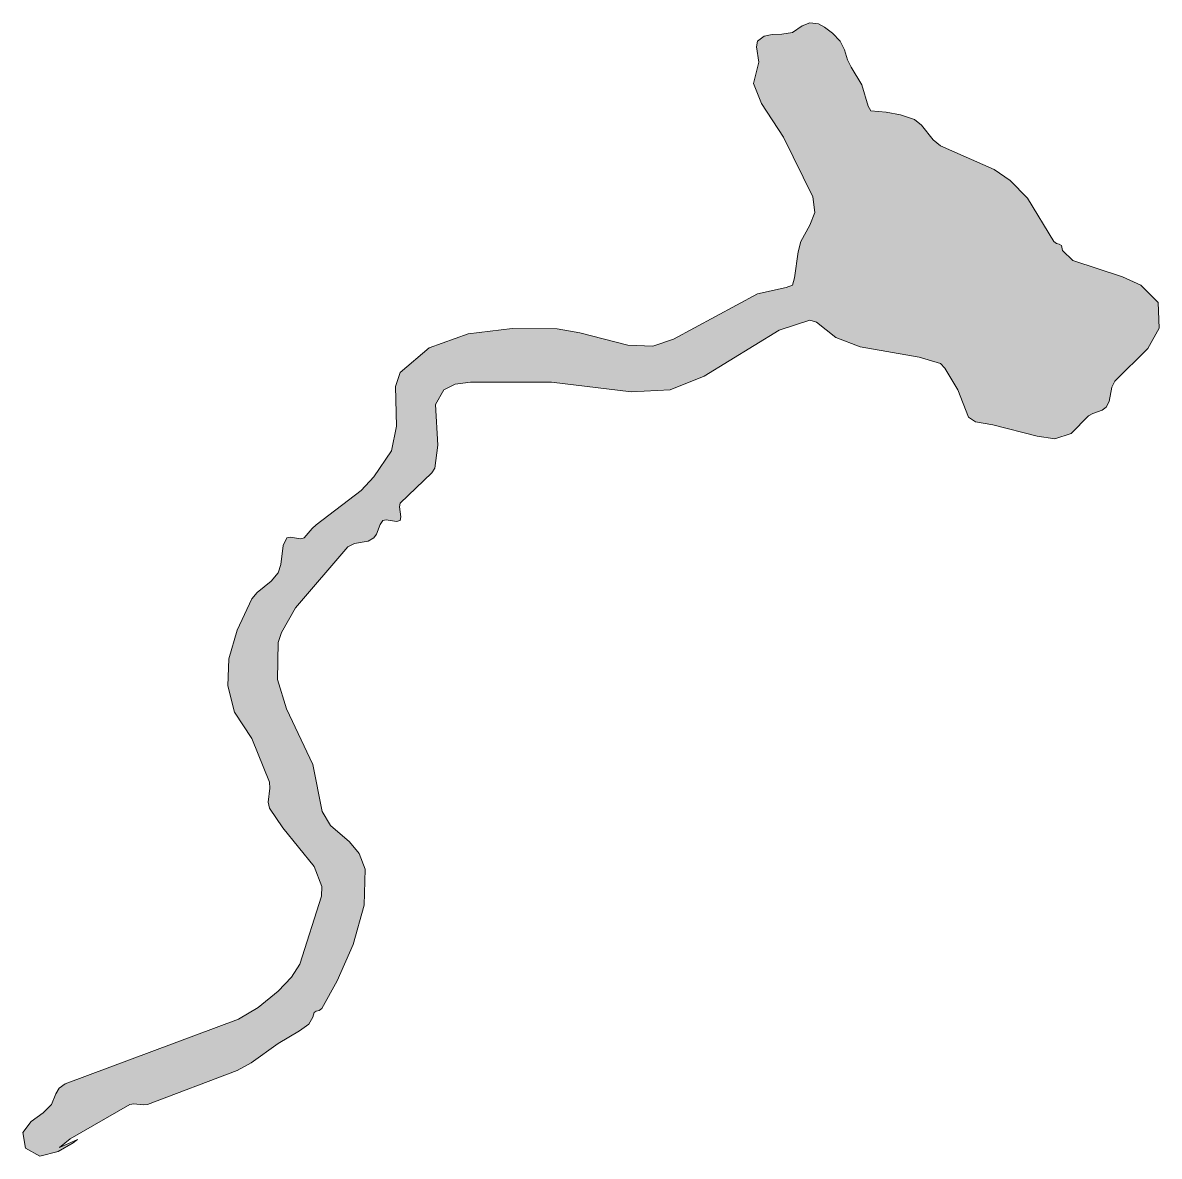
# Model space of a CAD drawing. Header units: inches. Extents: x -493 to 494, y -382 to 902.
# Drawn here: x 168.66 to 182.47, y 775.91 to 789.68 of the extents above; entities that cross this region are included whole.
import ezdxf

# ---------------------------------------------------------------- set-up
doc = ezdxf.new("R2010")
doc.units = ezdxf.units.IN
doc.header["$MEASUREMENT"] = 0
doc.layers.add('Layer 1', color=7, linetype='Continuous')

msp = doc.modelspace()

# ---------------------------------------------------------------- hatches: boundary and pattern name
at = {"layer": 'Layer 1', "true_color": 0xffffff}
h = msp.add_hatch(color=7, dxfattribs=at)
edge = h.paths.add_edge_path()
edge.add_spline(control_points=[(178.014, 789.559), (178.014, 789.559), (178.134, 789.641), (178.134, 789.641), (178.134, 789.641), (178.225, 789.677), (178.225, 789.677), (178.225, 789.677), (178.331, 789.665), (178.331, 789.665), (178.331, 789.665), (178.403, 789.624), (178.403, 789.624), (178.403, 789.624), (178.501, 789.551), (178.501, 789.551), (178.501, 789.551), (178.593, 789.455), (178.593, 789.455), (178.593, 789.455), (178.649, 789.347), (178.649, 789.347), (178.649, 789.347), (178.686, 789.226), (178.686, 789.226), (178.686, 789.226), (178.728, 789.139), (178.728, 789.139), (178.728, 789.139), (178.86, 788.924), (178.86, 788.924), (178.86, 788.924), (178.937, 788.665), (178.937, 788.665), (178.937, 788.665), (178.966, 788.606), (178.966, 788.606), (178.966, 788.606), (179.154, 788.59), (179.154, 788.59), (179.154, 788.59), (179.326, 788.56), (179.326, 788.56), (179.326, 788.56), (179.496, 788.5), (179.496, 788.5), (179.496, 788.5), (179.584, 788.433), (179.584, 788.433), (179.584, 788.433), (179.726, 788.255), (179.726, 788.255), (179.726, 788.255), (179.813, 788.183), (179.813, 788.183), (179.813, 788.183), (180.465, 787.894), (180.465, 787.894), (180.465, 787.894), (180.661, 787.759), (180.661, 787.759), (180.661, 787.759), (180.872, 787.547), (180.872, 787.547), (180.872, 787.547), (181.19, 787.018), (181.19, 787.018), (181.19, 787.018), (181.222, 786.994), (181.222, 786.994), (181.222, 786.994), (181.255, 786.989), (181.255, 786.989), (181.255, 786.989), (181.282, 786.972), (181.282, 786.972), (181.282, 786.972), (181.296, 786.912), (181.296, 786.912), (181.296, 786.912), (181.423, 786.79), (181.423, 786.79), (181.423, 786.79), (182.023, 786.589), (182.023, 786.589), (182.023, 786.589), (182.249, 786.488), (182.249, 786.488), (182.249, 786.488), (182.46, 786.277), (182.46, 786.277), (182.46, 786.277), (182.472, 785.968), (182.472, 785.968), (182.472, 785.968), (182.332, 785.72), (182.332, 785.72), (182.332, 785.72), (181.931, 785.324), (181.931, 785.324), (181.931, 785.324), (181.894, 785.249), (181.894, 785.249), (181.894, 785.249), (181.863, 785.077), (181.863, 785.077), (181.863, 785.077), (181.825, 785.006), (181.825, 785.006), (181.825, 785.006), (181.778, 784.972), (181.778, 784.972), (181.778, 784.972), (181.666, 784.931), (181.666, 784.931), (181.666, 784.931), (181.613, 784.9), (181.613, 784.9), (181.613, 784.9), (181.402, 784.688), (181.402, 784.688), (181.402, 784.688), (181.204, 784.622), (181.204, 784.622), (181.204, 784.622), (180.988, 784.655), (180.988, 784.655), (180.988, 784.655), (180.449, 784.794), (180.449, 784.794), (180.449, 784.794), (180.24, 784.829), (180.24, 784.829), (180.24, 784.829), (180.154, 784.885), (180.154, 784.885), (180.154, 784.885), (180.025, 785.218), (180.025, 785.218), (180.025, 785.218), (179.865, 785.482), (179.865, 785.482), (179.865, 785.482), (179.813, 785.536), (179.813, 785.536), (179.813, 785.536), (179.555, 785.616), (179.555, 785.616), (179.555, 785.616), (178.836, 785.74), (178.836, 785.74), (178.836, 785.74), (178.543, 785.853), (178.543, 785.853), (178.543, 785.853), (178.309, 786.04), (178.309, 786.04), (178.309, 786.04), (178.225, 786.065), (178.225, 786.065), (178.225, 786.065), (177.853, 785.943), (177.853, 785.943), (177.853, 785.943), (176.943, 785.384), (176.943, 785.384), (176.943, 785.384), (176.531, 785.218), (176.531, 785.218), (176.531, 785.218), (176.056, 785.194), (176.056, 785.194), (176.056, 785.194), (175.087, 785.311), (175.087, 785.311), (175.087, 785.311), (174.103, 785.312), (174.103, 785.312), (174.103, 785.312), (173.919, 785.285), (173.919, 785.285), (173.919, 785.285), (173.778, 785.218), (173.778, 785.218), (173.778, 785.218), (173.679, 785.039), (173.679, 785.039), (173.679, 785.039), (173.708, 784.544), (173.708, 784.544), (173.708, 784.544), (173.672, 784.265), (173.672, 784.265), (173.672, 784.265), (173.635, 784.208), (173.635, 784.208), (173.635, 784.208), (173.249, 783.841), (173.249, 783.841), (173.249, 783.841), (173.24, 783.797), (173.24, 783.797), (173.24, 783.797), (173.259, 783.673), (173.259, 783.673), (173.259, 783.673), (173.249, 783.63), (173.249, 783.63), (173.249, 783.63), (173.206, 783.619), (173.206, 783.619), (173.206, 783.619), (173.081, 783.639), (173.081, 783.639), (173.081, 783.639), (173.037, 783.63), (173.037, 783.63), (173.037, 783.63), (173.005, 783.583), (173.005, 783.583), (173.005, 783.583), (172.962, 783.465), (172.962, 783.465), (172.962, 783.465), (172.931, 783.418), (172.931, 783.418), (172.931, 783.418), (172.859, 783.379), (172.859, 783.379), (172.859, 783.379), (172.693, 783.349), (172.693, 783.349), (172.693, 783.349), (172.613, 783.312), (172.613, 783.312), (172.613, 783.312), (171.979, 782.571), (171.979, 782.571), (171.979, 782.571), (171.807, 782.268), (171.807, 782.268), (171.807, 782.268), (171.767, 782.147), (171.767, 782.147), (171.767, 782.147), (171.759, 781.698), (171.759, 781.698), (171.759, 781.698), (171.869, 781.342), (171.869, 781.342), (171.869, 781.342), (172.19, 780.665), (172.19, 780.665), (172.19, 780.665), (172.3, 780.095), (172.3, 780.095), (172.3, 780.095), (172.402, 779.924), (172.402, 779.924), (172.402, 779.924), (172.635, 779.728), (172.635, 779.728), (172.635, 779.728), (172.753, 779.586), (172.753, 779.586), (172.753, 779.586), (172.825, 779.395), (172.825, 779.395), (172.825, 779.395), (172.811, 778.958), (172.811, 778.958), (172.811, 778.958), (172.678, 778.48), (172.678, 778.48), (172.678, 778.48), (172.486, 778.036), (172.486, 778.036), (172.486, 778.036), (172.296, 777.7), (172.296, 777.7), (172.296, 777.7), (172.264, 777.676), (172.264, 777.676), (172.264, 777.676), (172.23, 777.671), (172.23, 777.671), (172.23, 777.671), (172.204, 777.654), (172.204, 777.654), (172.204, 777.654), (172.19, 777.595), (172.19, 777.595), (172.19, 777.595), (172.14, 777.512), (172.14, 777.512), (172.14, 777.512), (172.025, 777.43), (172.025, 777.43), (172.025, 777.43), (171.767, 777.277), (171.767, 777.277), (171.767, 777.277), (171.441, 777.043), (171.441, 777.043), (171.441, 777.043), (171.269, 776.95), (171.269, 776.95), (171.269, 776.95), (170.178, 776.536), (170.178, 776.536), (170.178, 776.536), (170.127, 776.533), (170.127, 776.533), (170.127, 776.533), (170.015, 776.544), (170.015, 776.544), (170.015, 776.544), (169.966, 776.536), (169.966, 776.536), (169.966, 776.536), (169.239, 776.12), (169.239, 776.12), (169.239, 776.12), (169.11, 776.012), (169.11, 776.012), (169.11, 776.012), (169.331, 776.112), (169.331, 776.112), (169.331, 776.112), (169.278, 776.068), (169.278, 776.068), (169.278, 776.068), (169.095, 775.963), (169.095, 775.963), (169.095, 775.963), (168.871, 775.907), (168.871, 775.907), (168.871, 775.907), (168.696, 776.006), (168.696, 776.006), (168.696, 776.006), (168.664, 776.196), (168.664, 776.196), (168.664, 776.196), (168.766, 776.33), (168.766, 776.33), (168.766, 776.33), (168.913, 776.435), (168.913, 776.435), (168.913, 776.435), (169.014, 776.536), (169.014, 776.536), (169.014, 776.536), (169.067, 776.664), (169.067, 776.664), (169.067, 776.664), (169.107, 776.734), (169.107, 776.734), (169.107, 776.734), (169.18, 776.785), (169.18, 776.785), (169.18, 776.785), (171.285, 777.573), (171.285, 777.573), (171.285, 777.573), (171.524, 777.713), (171.524, 777.713), (171.524, 777.713), (171.767, 777.912), (171.767, 777.912), (171.767, 777.912), (171.93, 778.084), (171.93, 778.084), (171.93, 778.084), (172.029, 778.24), (172.029, 778.24), (172.029, 778.24), (172.292, 779.066), (172.292, 779.066), (172.292, 779.066), (172.296, 779.183), (172.296, 779.183), (172.296, 779.183), (172.205, 779.428), (172.205, 779.428), (172.205, 779.428), (171.822, 779.897), (171.822, 779.897), (171.822, 779.897), (171.661, 780.136), (171.661, 780.136), (171.661, 780.136), (171.647, 780.208), (171.647, 780.208), (171.647, 780.208), (171.667, 780.377), (171.667, 780.377), (171.667, 780.377), (171.661, 780.453), (171.661, 780.453), (171.661, 780.453), (171.449, 780.982), (171.449, 780.982), (171.449, 780.982), (171.237, 781.3), (171.237, 781.3), (171.237, 781.3), (171.155, 781.623), (171.155, 781.623), (171.155, 781.623), (171.169, 781.95), (171.169, 781.95), (171.169, 781.95), (171.27, 782.297), (171.27, 782.297), (171.27, 782.297), (171.449, 782.677), (171.449, 782.677), (171.449, 782.677), (171.513, 782.757), (171.513, 782.757), (171.513, 782.757), (171.683, 782.893), (171.683, 782.893), (171.683, 782.893), (171.767, 782.995), (171.767, 782.995), (171.767, 782.995), (171.8, 783.095), (171.8, 783.095), (171.8, 783.095), (171.829, 783.327), (171.829, 783.327), (171.829, 783.327), (171.873, 783.418), (171.873, 783.418), (171.873, 783.418), (171.915, 783.427), (171.915, 783.427), (171.915, 783.427), (172.043, 783.408), (172.043, 783.408), (172.043, 783.408), (172.084, 783.418), (172.084, 783.418), (172.084, 783.418), (172.179, 783.533), (172.179, 783.533), (172.179, 783.533), (172.227, 783.578), (172.227, 783.578), (172.227, 783.578), (172.776, 783.995), (172.776, 783.995), (172.776, 783.995), (172.931, 784.159), (172.931, 784.159), (172.931, 784.159), (173.143, 784.477), (173.143, 784.477), (173.143, 784.477), (173.204, 784.776), (173.204, 784.776), (173.204, 784.776), (173.194, 785.259), (173.194, 785.259), (173.194, 785.259), (173.249, 785.43), (173.249, 785.43), (173.249, 785.43), (173.603, 785.729), (173.603, 785.729), (173.603, 785.729), (174.076, 785.896), (174.076, 785.896), (174.076, 785.896), (174.612, 785.962), (174.612, 785.962), (174.612, 785.962), (175.155, 785.959), (175.155, 785.959), (175.155, 785.959), (175.431, 785.912), (175.431, 785.912), (175.431, 785.912), (176.014, 785.759), (176.014, 785.759), (176.014, 785.759), (176.319, 785.747), (176.319, 785.747), (176.319, 785.747), (176.572, 785.832), (176.572, 785.832), (176.572, 785.832), (177.59, 786.383), (177.59, 786.383), (177.59, 786.383), (177.939, 786.462), (177.939, 786.462), (177.939, 786.462), (178.014, 786.488), (178.014, 786.488), (178.014, 786.488), (178.042, 786.578), (178.042, 786.578), (178.042, 786.578), (178.086, 786.896), (178.086, 786.896), (178.086, 786.896), (178.119, 787.018), (178.119, 787.018), (178.119, 787.018), (178.228, 787.218), (178.228, 787.218), (178.228, 787.218), (178.287, 787.373), (178.287, 787.373), (178.287, 787.373), (178.261, 787.562), (178.261, 787.562), (178.261, 787.562), (177.908, 788.289), (177.908, 788.289), (177.908, 788.289), (177.641, 788.696), (177.641, 788.696), (177.641, 788.696), (177.543, 788.938), (177.543, 788.938), (177.543, 788.938), (177.606, 789.2), (177.606, 789.2), (177.606, 789.2), (177.578, 789.385), (177.578, 789.385), (177.578, 789.385), (177.59, 789.453), (177.59, 789.453), (177.59, 789.453), (177.67, 789.514), (177.67, 789.514), (177.67, 789.514), (177.77, 789.534), (177.77, 789.534), (177.77, 789.534), (177.886, 789.54), (177.886, 789.54), (177.886, 789.54), (178.014, 789.559), (178.014, 789.559), (178.014, 789.559), (178.014, 789.559), (178.014, 789.559), (178.014, 789.559), (178.014, 789.559), (178.014, 789.559)], knot_values=[0, 0, 0, 0, 1, 1, 1, 2, 2, 2, 3, 3, 3, 4, 4, 4, 5, 5, 5, 6, 6, 6, 7, 7, 7, 8, 8, 8, 9, 9, 9, 10, 10, 10, 11, 11, 11, 12, 12, 12, 13, 13, 13, 14, 14, 14, 15, 15, 15, 16, 16, 16, 17, 17, 17, 18, 18, 18, 19, 19, 19, 20, 20, 20, 21, 21, 21, 22, 22, 22, 23, 23, 23, 24, 24, 24, 25, 25, 25, 26, 26, 26, 27, 27, 27, 28, 28, 28, 29, 29, 29, 30, 30, 30, 31, 31, 31, 32, 32, 32, 33, 33, 33, 34, 34, 34, 35, 35, 35, 36, 36, 36, 37, 37, 37, 38, 38, 38, 39, 39, 39, 40, 40, 40, 41, 41, 41, 42, 42, 42, 43, 43, 43, 44, 44, 44, 45, 45, 45, 46, 46, 46, 47, 47, 47, 48, 48, 48, 49, 49, 49, 50, 50, 50, 51, 51, 51, 52, 52, 52, 53, 53, 53, 54, 54, 54, 55, 55, 55, 56, 56, 56, 57, 57, 57, 58, 58, 58, 59, 59, 59, 60, 60, 60, 61, 61, 61, 62, 62, 62, 63, 63, 63, 64, 64, 64, 65, 65, 65, 66, 66, 66, 67, 67, 67, 68, 68, 68, 69, 69, 69, 70, 70, 70, 71, 71, 71, 72, 72, 72, 73, 73, 73, 74, 74, 74, 75, 75, 75, 76, 76, 76, 77, 77, 77, 78, 78, 78, 79, 79, 79, 80, 80, 80, 81, 81, 81, 82, 82, 82, 83, 83, 83, 84, 84, 84, 85, 85, 85, 86, 86, 86, 87, 87, 87, 88, 88, 88, 89, 89, 89, 90, 90, 90, 91, 91, 91, 92, 92, 92, 93, 93, 93, 94, 94, 94, 95, 95, 95, 96, 96, 96, 97, 97, 97, 98, 98, 98, 99, 99, 99, 100, 100, 100, 101, 101, 101, 102, 102, 102, 103, 103, 103, 104, 104, 104, 105, 105, 105, 106, 106, 106, 107, 107, 107, 108, 108, 108, 109, 109, 109, 110, 110, 110, 111, 111, 111, 112, 112, 112, 113, 113, 113, 114, 114, 114, 115, 115, 115, 116, 116, 116, 117, 117, 117, 118, 118, 118, 119, 119, 119, 120, 120, 120, 121, 121, 121, 122, 122, 122, 123, 123, 123, 124, 124, 124, 125, 125, 125, 126, 126, 126, 127, 127, 127, 128, 128, 128, 129, 129, 129, 130, 130, 130, 131, 131, 131, 132, 132, 132, 133, 133, 133, 134, 134, 134, 135, 135, 135, 136, 136, 136, 137, 137, 137, 138, 138, 138, 139, 139, 139, 140, 140, 140, 141, 141, 141, 142, 142, 142, 143, 143, 143, 144, 144, 144, 145, 145, 145, 146, 146, 146, 147, 147, 147, 148, 148, 148, 149, 149, 149, 150, 150, 150, 151, 151, 151, 152, 152, 152, 153, 153, 153, 154, 154, 154, 155, 155, 155, 156, 156, 156, 157, 157, 157, 158, 158, 158, 159, 159, 159, 160, 160, 160, 161, 161, 161, 162, 162, 162, 163, 163, 163, 164, 164, 164, 165, 165, 165, 166, 166, 166, 167, 167, 167, 168, 168, 168, 169, 169, 169, 170, 170, 170, 171, 171, 171, 172, 172, 172, 173, 173, 173, 174, 174, 174, 175, 175, 175, 176, 176, 176, 177, 177, 177, 178, 178, 178, 179, 179, 179, 180, 180, 180, 181, 181, 181, 182, 182, 182, 183, 183, 183, 184, 184, 184, 185, 185, 185, 185], degree=3, periodic=1)

# ---------------------------------------------------------------- linework, layer by layer
at = {"layer": 'Layer 1', "lineweight": 0}
msp.add_open_spline([(178.014, 789.559), (178.014, 789.559), (178.134, 789.641), (178.134, 789.641), (178.134, 789.641), (178.225, 789.677), (178.225, 789.677), (178.225, 789.677), (178.331, 789.665), (178.331, 789.665), (178.331, 789.665), (178.403, 789.624), (178.403, 789.624), (178.403, 789.624), (178.501, 789.551), (178.501, 789.551), (178.501, 789.551), (178.593, 789.455), (178.593, 789.455), (178.593, 789.455), (178.649, 789.347), (178.649, 789.347), (178.649, 789.347), (178.686, 789.226), (178.686, 789.226), (178.686, 789.226), (178.728, 789.139), (178.728, 789.139), (178.728, 789.139), (178.86, 788.924), (178.86, 788.924), (178.86, 788.924), (178.937, 788.665), (178.937, 788.665), (178.937, 788.665), (178.966, 788.606), (178.966, 788.606), (178.966, 788.606), (179.154, 788.59), (179.154, 788.59), (179.154, 788.59), (179.326, 788.56), (179.326, 788.56), (179.326, 788.56), (179.496, 788.5), (179.496, 788.5), (179.496, 788.5), (179.584, 788.433), (179.584, 788.433), (179.584, 788.433), (179.726, 788.255), (179.726, 788.255), (179.726, 788.255), (179.813, 788.183), (179.813, 788.183), (179.813, 788.183), (180.465, 787.894), (180.465, 787.894), (180.465, 787.894), (180.661, 787.759), (180.661, 787.759), (180.661, 787.759), (180.872, 787.547), (180.872, 787.547), (180.872, 787.547), (181.19, 787.018), (181.19, 787.018), (181.19, 787.018), (181.222, 786.994), (181.222, 786.994), (181.222, 786.994), (181.255, 786.989), (181.255, 786.989), (181.255, 786.989), (181.282, 786.972), (181.282, 786.972), (181.282, 786.972), (181.296, 786.912), (181.296, 786.912), (181.296, 786.912), (181.423, 786.79), (181.423, 786.79), (181.423, 786.79), (182.023, 786.589), (182.023, 786.589), (182.023, 786.589), (182.249, 786.488), (182.249, 786.488), (182.249, 786.488), (182.46, 786.277), (182.46, 786.277), (182.46, 786.277), (182.472, 785.968), (182.472, 785.968), (182.472, 785.968), (182.332, 785.72), (182.332, 785.72), (182.332, 785.72), (181.931, 785.324), (181.931, 785.324), (181.931, 785.324), (181.894, 785.249), (181.894, 785.249), (181.894, 785.249), (181.863, 785.077), (181.863, 785.077), (181.863, 785.077), (181.825, 785.006), (181.825, 785.006), (181.825, 785.006), (181.778, 784.972), (181.778, 784.972), (181.778, 784.972), (181.666, 784.931), (181.666, 784.931), (181.666, 784.931), (181.613, 784.9), (181.613, 784.9), (181.613, 784.9), (181.402, 784.688), (181.402, 784.688), (181.402, 784.688), (181.204, 784.622), (181.204, 784.622), (181.204, 784.622), (180.988, 784.655), (180.988, 784.655), (180.988, 784.655), (180.449, 784.794), (180.449, 784.794), (180.449, 784.794), (180.24, 784.829), (180.24, 784.829), (180.24, 784.829), (180.154, 784.885), (180.154, 784.885), (180.154, 784.885), (180.025, 785.218), (180.025, 785.218), (180.025, 785.218), (179.865, 785.482), (179.865, 785.482), (179.865, 785.482), (179.813, 785.536), (179.813, 785.536), (179.813, 785.536), (179.555, 785.616), (179.555, 785.616), (179.555, 785.616), (178.836, 785.74), (178.836, 785.74), (178.836, 785.74), (178.543, 785.853), (178.543, 785.853), (178.543, 785.853), (178.309, 786.04), (178.309, 786.04), (178.309, 786.04), (178.225, 786.065), (178.225, 786.065), (178.225, 786.065), (177.853, 785.943), (177.853, 785.943), (177.853, 785.943), (176.943, 785.384), (176.943, 785.384), (176.943, 785.384), (176.531, 785.218), (176.531, 785.218), (176.531, 785.218), (176.056, 785.194), (176.056, 785.194), (176.056, 785.194), (175.087, 785.311), (175.087, 785.311), (175.087, 785.311), (174.103, 785.312), (174.103, 785.312), (174.103, 785.312), (173.919, 785.285), (173.919, 785.285), (173.919, 785.285), (173.778, 785.218), (173.778, 785.218), (173.778, 785.218), (173.679, 785.039), (173.679, 785.039), (173.679, 785.039), (173.708, 784.544), (173.708, 784.544), (173.708, 784.544), (173.672, 784.265), (173.672, 784.265), (173.672, 784.265), (173.635, 784.208), (173.635, 784.208), (173.635, 784.208), (173.249, 783.841), (173.249, 783.841), (173.249, 783.841), (173.24, 783.797), (173.24, 783.797), (173.24, 783.797), (173.259, 783.673), (173.259, 783.673), (173.259, 783.673), (173.249, 783.63), (173.249, 783.63), (173.249, 783.63), (173.206, 783.619), (173.206, 783.619), (173.206, 783.619), (173.081, 783.639), (173.081, 783.639), (173.081, 783.639), (173.037, 783.63), (173.037, 783.63), (173.037, 783.63), (173.005, 783.583), (173.005, 783.583), (173.005, 783.583), (172.962, 783.465), (172.962, 783.465), (172.962, 783.465), (172.931, 783.418), (172.931, 783.418), (172.931, 783.418), (172.859, 783.379), (172.859, 783.379), (172.859, 783.379), (172.693, 783.349), (172.693, 783.349), (172.693, 783.349), (172.613, 783.312), (172.613, 783.312), (172.613, 783.312), (171.979, 782.571), (171.979, 782.571), (171.979, 782.571), (171.807, 782.268), (171.807, 782.268), (171.807, 782.268), (171.767, 782.147), (171.767, 782.147), (171.767, 782.147), (171.759, 781.698), (171.759, 781.698), (171.759, 781.698), (171.869, 781.342), (171.869, 781.342), (171.869, 781.342), (172.19, 780.665), (172.19, 780.665), (172.19, 780.665), (172.3, 780.095), (172.3, 780.095), (172.3, 780.095), (172.402, 779.924), (172.402, 779.924), (172.402, 779.924), (172.635, 779.728), (172.635, 779.728), (172.635, 779.728), (172.753, 779.586), (172.753, 779.586), (172.753, 779.586), (172.825, 779.395), (172.825, 779.395), (172.825, 779.395), (172.811, 778.958), (172.811, 778.958), (172.811, 778.958), (172.678, 778.48), (172.678, 778.48), (172.678, 778.48), (172.486, 778.036), (172.486, 778.036), (172.486, 778.036), (172.296, 777.7), (172.296, 777.7), (172.296, 777.7), (172.264, 777.676), (172.264, 777.676), (172.264, 777.676), (172.23, 777.671), (172.23, 777.671), (172.23, 777.671), (172.204, 777.654), (172.204, 777.654), (172.204, 777.654), (172.19, 777.595), (172.19, 777.595), (172.19, 777.595), (172.14, 777.512), (172.14, 777.512), (172.14, 777.512), (172.025, 777.43), (172.025, 777.43), (172.025, 777.43), (171.767, 777.277), (171.767, 777.277), (171.767, 777.277), (171.441, 777.043), (171.441, 777.043), (171.441, 777.043), (171.269, 776.95), (171.269, 776.95), (171.269, 776.95), (170.178, 776.536), (170.178, 776.536), (170.178, 776.536), (170.127, 776.533), (170.127, 776.533), (170.127, 776.533), (170.015, 776.544), (170.015, 776.544), (170.015, 776.544), (169.966, 776.536), (169.966, 776.536), (169.966, 776.536), (169.239, 776.12), (169.239, 776.12), (169.239, 776.12), (169.11, 776.012), (169.11, 776.012), (169.11, 776.012), (169.331, 776.112), (169.331, 776.112), (169.331, 776.112), (169.278, 776.068), (169.278, 776.068), (169.278, 776.068), (169.095, 775.963), (169.095, 775.963), (169.095, 775.963), (168.871, 775.907), (168.871, 775.907), (168.871, 775.907), (168.696, 776.006), (168.696, 776.006), (168.696, 776.006), (168.664, 776.196), (168.664, 776.196), (168.664, 776.196), (168.766, 776.33), (168.766, 776.33), (168.766, 776.33), (168.913, 776.435), (168.913, 776.435), (168.913, 776.435), (169.014, 776.536), (169.014, 776.536), (169.014, 776.536), (169.067, 776.664), (169.067, 776.664), (169.067, 776.664), (169.107, 776.734), (169.107, 776.734), (169.107, 776.734), (169.18, 776.785), (169.18, 776.785), (169.18, 776.785), (171.285, 777.573), (171.285, 777.573), (171.285, 777.573), (171.524, 777.713), (171.524, 777.713), (171.524, 777.713), (171.767, 777.912), (171.767, 777.912), (171.767, 777.912), (171.93, 778.084), (171.93, 778.084), (171.93, 778.084), (172.029, 778.24), (172.029, 778.24), (172.029, 778.24), (172.292, 779.066), (172.292, 779.066), (172.292, 779.066), (172.296, 779.183), (172.296, 779.183), (172.296, 779.183), (172.205, 779.428), (172.205, 779.428), (172.205, 779.428), (171.822, 779.897), (171.822, 779.897), (171.822, 779.897), (171.661, 780.136), (171.661, 780.136), (171.661, 780.136), (171.647, 780.208), (171.647, 780.208), (171.647, 780.208), (171.667, 780.377), (171.667, 780.377), (171.667, 780.377), (171.661, 780.453), (171.661, 780.453), (171.661, 780.453), (171.449, 780.982), (171.449, 780.982), (171.449, 780.982), (171.237, 781.3), (171.237, 781.3), (171.237, 781.3), (171.155, 781.623), (171.155, 781.623), (171.155, 781.623), (171.169, 781.95), (171.169, 781.95), (171.169, 781.95), (171.27, 782.297), (171.27, 782.297), (171.27, 782.297), (171.449, 782.677), (171.449, 782.677), (171.449, 782.677), (171.513, 782.757), (171.513, 782.757), (171.513, 782.757), (171.683, 782.893), (171.683, 782.893), (171.683, 782.893), (171.767, 782.995), (171.767, 782.995), (171.767, 782.995), (171.8, 783.095), (171.8, 783.095), (171.8, 783.095), (171.829, 783.327), (171.829, 783.327), (171.829, 783.327), (171.873, 783.418), (171.873, 783.418), (171.873, 783.418), (171.915, 783.427), (171.915, 783.427), (171.915, 783.427), (172.043, 783.408), (172.043, 783.408), (172.043, 783.408), (172.084, 783.418), (172.084, 783.418), (172.084, 783.418), (172.179, 783.533), (172.179, 783.533), (172.179, 783.533), (172.227, 783.578), (172.227, 783.578), (172.227, 783.578), (172.776, 783.995), (172.776, 783.995), (172.776, 783.995), (172.931, 784.159), (172.931, 784.159), (172.931, 784.159), (173.143, 784.477), (173.143, 784.477), (173.143, 784.477), (173.204, 784.776), (173.204, 784.776), (173.204, 784.776), (173.194, 785.259), (173.194, 785.259), (173.194, 785.259), (173.249, 785.43), (173.249, 785.43), (173.249, 785.43), (173.603, 785.729), (173.603, 785.729), (173.603, 785.729), (174.076, 785.896), (174.076, 785.896), (174.076, 785.896), (174.612, 785.962), (174.612, 785.962), (174.612, 785.962), (175.155, 785.959), (175.155, 785.959), (175.155, 785.959), (175.431, 785.912), (175.431, 785.912), (175.431, 785.912), (176.014, 785.759), (176.014, 785.759), (176.014, 785.759), (176.319, 785.747), (176.319, 785.747), (176.319, 785.747), (176.572, 785.832), (176.572, 785.832), (176.572, 785.832), (177.59, 786.383), (177.59, 786.383), (177.59, 786.383), (177.939, 786.462), (177.939, 786.462), (177.939, 786.462), (178.014, 786.488), (178.014, 786.488), (178.014, 786.488), (178.042, 786.578), (178.042, 786.578), (178.042, 786.578), (178.086, 786.896), (178.086, 786.896), (178.086, 786.896), (178.119, 787.018), (178.119, 787.018), (178.119, 787.018), (178.228, 787.218), (178.228, 787.218), (178.228, 787.218), (178.287, 787.373), (178.287, 787.373), (178.287, 787.373), (178.261, 787.562), (178.261, 787.562), (178.261, 787.562), (177.908, 788.289), (177.908, 788.289), (177.908, 788.289), (177.641, 788.696), (177.641, 788.696), (177.641, 788.696), (177.543, 788.938), (177.543, 788.938), (177.543, 788.938), (177.606, 789.2), (177.606, 789.2), (177.606, 789.2), (177.578, 789.385), (177.578, 789.385), (177.578, 789.385), (177.59, 789.453), (177.59, 789.453), (177.59, 789.453), (177.67, 789.514), (177.67, 789.514), (177.67, 789.514), (177.77, 789.534), (177.77, 789.534), (177.77, 789.534), (177.886, 789.54), (177.886, 789.54), (177.886, 789.54), (178.014, 789.559), (178.014, 789.559), (178.014, 789.559), (178.014, 789.559), (178.014, 789.559), (178.014, 789.559), (178.014, 789.559), (178.014, 789.559)], degree=3, knots=[0, 0, 0, 0, 1, 1, 1, 2, 2, 2, 3, 3, 3, 4, 4, 4, 5, 5, 5, 6, 6, 6, 7, 7, 7, 8, 8, 8, 9, 9, 9, 10, 10, 10, 11, 11, 11, 12, 12, 12, 13, 13, 13, 14, 14, 14, 15, 15, 15, 16, 16, 16, 17, 17, 17, 18, 18, 18, 19, 19, 19, 20, 20, 20, 21, 21, 21, 22, 22, 22, 23, 23, 23, 24, 24, 24, 25, 25, 25, 26, 26, 26, 27, 27, 27, 28, 28, 28, 29, 29, 29, 30, 30, 30, 31, 31, 31, 32, 32, 32, 33, 33, 33, 34, 34, 34, 35, 35, 35, 36, 36, 36, 37, 37, 37, 38, 38, 38, 39, 39, 39, 40, 40, 40, 41, 41, 41, 42, 42, 42, 43, 43, 43, 44, 44, 44, 45, 45, 45, 46, 46, 46, 47, 47, 47, 48, 48, 48, 49, 49, 49, 50, 50, 50, 51, 51, 51, 52, 52, 52, 53, 53, 53, 54, 54, 54, 55, 55, 55, 56, 56, 56, 57, 57, 57, 58, 58, 58, 59, 59, 59, 60, 60, 60, 61, 61, 61, 62, 62, 62, 63, 63, 63, 64, 64, 64, 65, 65, 65, 66, 66, 66, 67, 67, 67, 68, 68, 68, 69, 69, 69, 70, 70, 70, 71, 71, 71, 72, 72, 72, 73, 73, 73, 74, 74, 74, 75, 75, 75, 76, 76, 76, 77, 77, 77, 78, 78, 78, 79, 79, 79, 80, 80, 80, 81, 81, 81, 82, 82, 82, 83, 83, 83, 84, 84, 84, 85, 85, 85, 86, 86, 86, 87, 87, 87, 88, 88, 88, 89, 89, 89, 90, 90, 90, 91, 91, 91, 92, 92, 92, 93, 93, 93, 94, 94, 94, 95, 95, 95, 96, 96, 96, 97, 97, 97, 98, 98, 98, 99, 99, 99, 100, 100, 100, 101, 101, 101, 102, 102, 102, 103, 103, 103, 104, 104, 104, 105, 105, 105, 106, 106, 106, 107, 107, 107, 108, 108, 108, 109, 109, 109, 110, 110, 110, 111, 111, 111, 112, 112, 112, 113, 113, 113, 114, 114, 114, 115, 115, 115, 116, 116, 116, 117, 117, 117, 118, 118, 118, 119, 119, 119, 120, 120, 120, 121, 121, 121, 122, 122, 122, 123, 123, 123, 124, 124, 124, 125, 125, 125, 126, 126, 126, 127, 127, 127, 128, 128, 128, 129, 129, 129, 130, 130, 130, 131, 131, 131, 132, 132, 132, 133, 133, 133, 134, 134, 134, 135, 135, 135, 136, 136, 136, 137, 137, 137, 138, 138, 138, 139, 139, 139, 140, 140, 140, 141, 141, 141, 142, 142, 142, 143, 143, 143, 144, 144, 144, 145, 145, 145, 146, 146, 146, 147, 147, 147, 148, 148, 148, 149, 149, 149, 150, 150, 150, 151, 151, 151, 152, 152, 152, 153, 153, 153, 154, 154, 154, 155, 155, 155, 156, 156, 156, 157, 157, 157, 158, 158, 158, 159, 159, 159, 160, 160, 160, 161, 161, 161, 162, 162, 162, 163, 163, 163, 164, 164, 164, 165, 165, 165, 166, 166, 166, 167, 167, 167, 168, 168, 168, 169, 169, 169, 170, 170, 170, 171, 171, 171, 172, 172, 172, 173, 173, 173, 174, 174, 174, 175, 175, 175, 176, 176, 176, 177, 177, 177, 178, 178, 178, 179, 179, 179, 180, 180, 180, 181, 181, 181, 182, 182, 182, 183, 183, 183, 184, 184, 184, 185, 185, 185, 185], dxfattribs=at)

doc.saveas('drawing.dxf')
